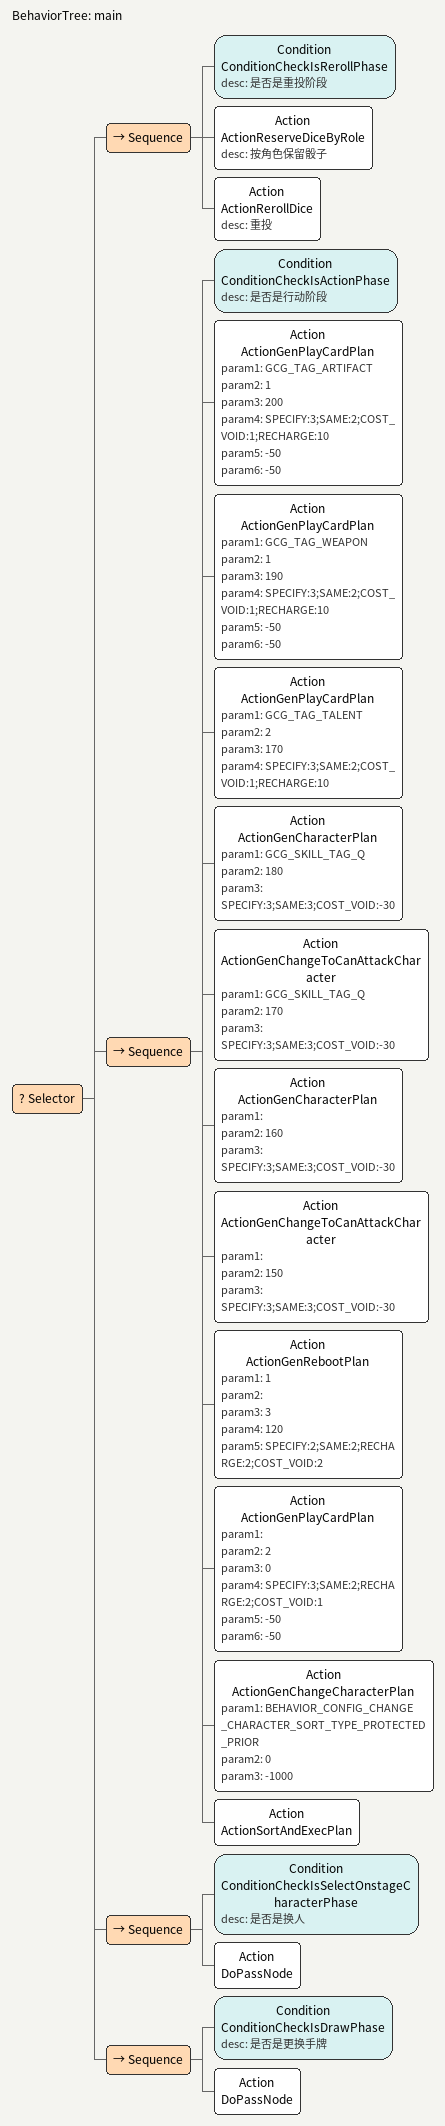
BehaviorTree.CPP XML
<root entry_id="main">
	<BehaviorTree ID="main">
		<Selector>
			<Sequence>
				<Condition name="ConditionCheckIsRerollPhase" desc="是否是重投阶段" />
				<Action name="ActionReserveDiceByRole" desc="按角色保留骰子" />
				<Action name="ActionRerollDice" desc="重投" />
			</Sequence>
			<Sequence>
				<Condition name="ConditionCheckIsActionPhase" desc="是否是行动阶段" />

				<Action name="ActionGenPlayCardPlan" param1="GCG_TAG_ARTIFACT" param2="1" param3="200" param4="SPECIFY:3;SAME:2;COST_VOID:1;RECHARGE:10" param5="-50" param6="-50"/>
				<Action name="ActionGenPlayCardPlan" param1="GCG_TAG_WEAPON" param2="1" param3="190" param4="SPECIFY:3;SAME:2;COST_VOID:1;RECHARGE:10" param5="-50" param6="-50"/>
				<Action name="ActionGenPlayCardPlan" param1="GCG_TAG_TALENT" param2="2" param3="170" param4="SPECIFY:3;SAME:2;COST_VOID:1;RECHARGE:10"/>

				<Action name="ActionGenCharacterPlan" param1="GCG_SKILL_TAG_Q" param2="180"  param3="SPECIFY:3;SAME:3;COST_VOID:-30"/>
				<Action name="ActionGenChangeToCanAttackCharacter" param1="GCG_SKILL_TAG_Q" param2="170"  param3="SPECIFY:3;SAME:3;COST_VOID:-30"/>
				<Action name="ActionGenCharacterPlan" param1="" param2="160"  param3="SPECIFY:3;SAME:3;COST_VOID:-30"/>
				<Action name="ActionGenChangeToCanAttackCharacter" param1="" param2="150"  param3="SPECIFY:3;SAME:3;COST_VOID:-30"/>
				<Action name="ActionGenRebootPlan" param1="1" param2=""  param3="3"  param4="120" param5="SPECIFY:2;SAME:2;RECHARGE:2;COST_VOID:2"/>

				<Action name="ActionGenPlayCardPlan" param1="" param2="2" param3="0" param4="SPECIFY:3;SAME:2;RECHARGE:2;COST_VOID:1" param5="-50" param6="-50"/>

				<Action name="ActionGenChangeCharacterPlan" param1="BEHAVIOR_CONFIG_CHANGE_CHARACTER_SORT_TYPE_PROTECTED_PRIOR" param2="0" param3="-1000"/>

				<Action name="ActionSortAndExecPlan" />
			</Sequence>
			<Sequence>
				<Condition name="ConditionCheckIsSelectOnstageCharacterPhase" desc="是否是换人" />
				<Action name="DoPassNode" />
			</Sequence>
			<Sequence>
				<Condition name="ConditionCheckIsDrawPhase" desc="是否是更换手牌" />
				<Action name="DoPassNode" />
			</Sequence>
		</Selector>
	</BehaviorTree>
</root>
